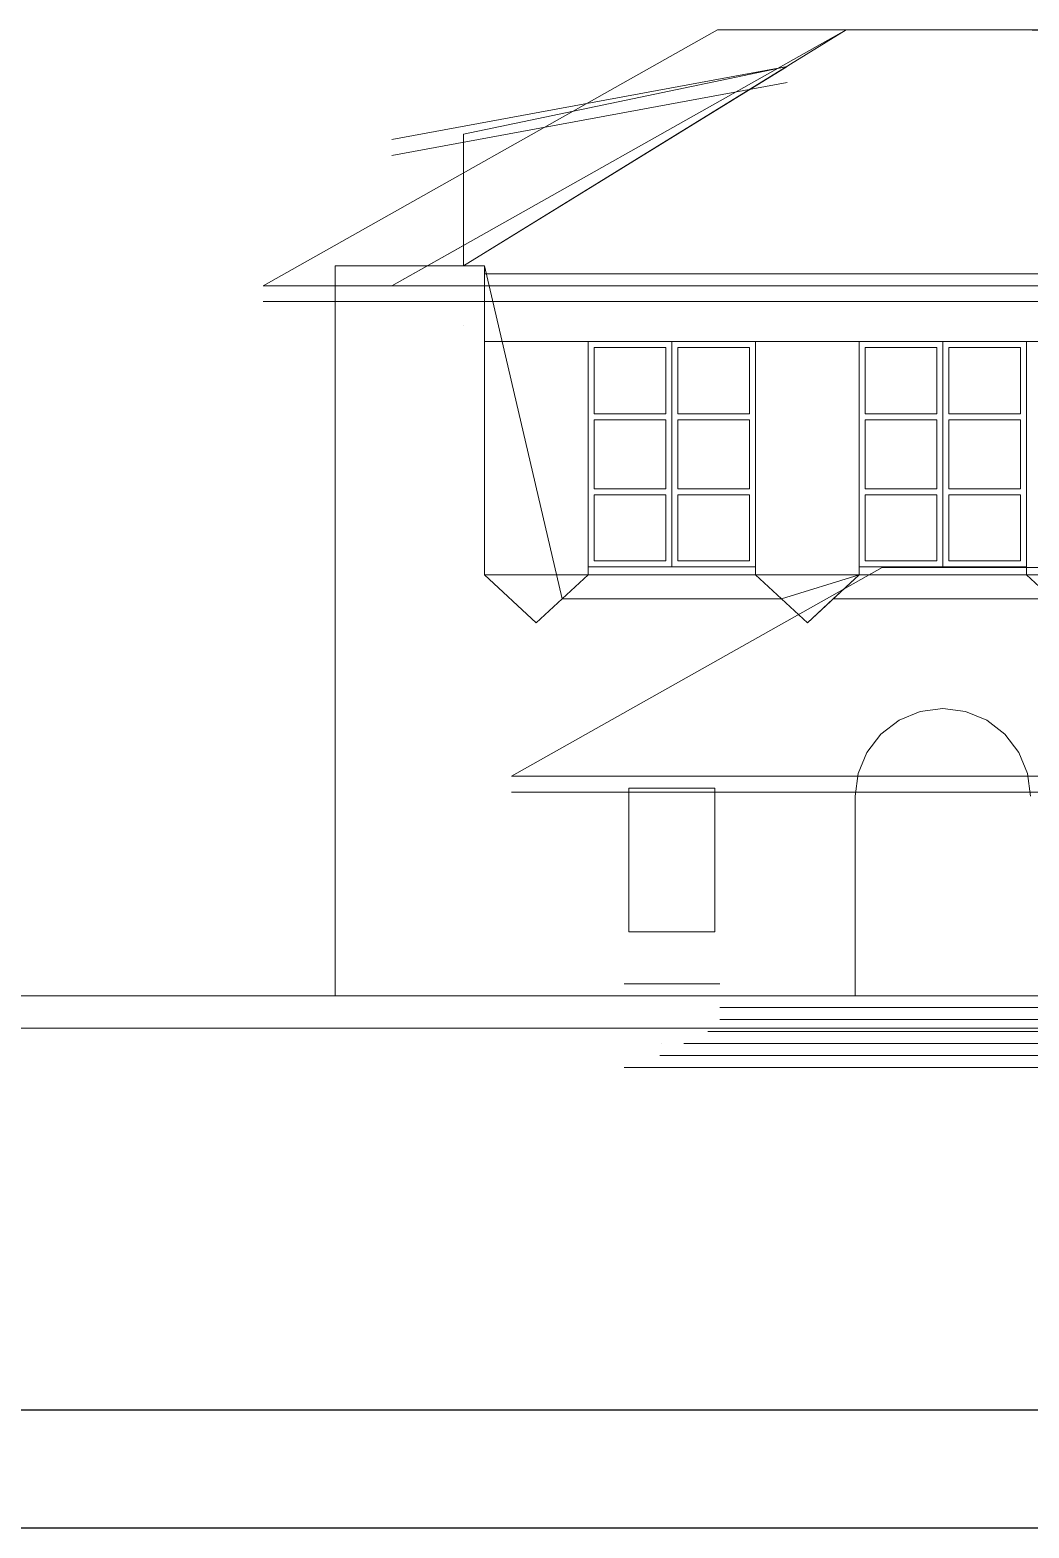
# Model space of a CAD drawing. Header units: millimetres. Extents: x -113526 to 211532, y -79714 to 28306.
# Drawn here: x 67118 to 69287, y -17174 to -13925 of the extents above; entities that cross this region are included whole.
import ezdxf

# ---------------------------------------------------------------- set-up
doc = ezdxf.new("R2010")
doc.units = ezdxf.units.MM
doc.layers.add('填充图样', color=38, linetype='Continuous')

msp = doc.modelspace()

# ---------------------------------------------------------------- linework, layer by layer
at = {"color": 250}
msp.add_line((87797.4, -16917.6), (64799, -16917.6), dxfattribs=at)
at = {"color": 4}
msp.add_line((88053.4, -17173.6), (64160, -17173.6), dxfattribs=at)
at = {"layer": '填充图样', "lineweight": 5, "extrusion": (2e-16, 1, -2e-16)}
for p, q in [((68059.5, -14436.3, 5599), (68889.9, -13924.9, 5599)), ((70730.1, -13924.9, 913.2), (68645.5, -13924.9, 913.2)), ((68645.5, -13924.9, 1334.8), (68645.5, -13924.9, 913.2)), ((68924.5, -13924.9, 1334.8), (68645.5, -13924.9, 1334.8)), ((68924.5, -13924.9, 10632.9), (68924.5, -13924.9, 1334.8)), ((70451.1, -13924.9, 10632.9), (68924.5, -13924.9, 10632.9)), ((68761.5, -14004, 7588.4), (67903.9, -14162.3, 7588.4)), ((68761.5, -14004, 5573), (67903.9, -14162.3, 5573)), ((67903.9, -14196.9, 7588.4), (67903.9, -14196.9, 5573)), ((68059.5, -14392, 5754.7), (67903.9, -14479.5, 5754.7)), ((68059.5, -14392, 7406.7), (67903.9, -14479.5, 7406.7)), ((67624.9, -14514.1, -107.5), (68610.9, -14514.1, 878.6)), ((71750.7, -14514.1, -107.5), (67624.9, -14514.1, -107.5)), ((67624.9, -14514.1, 2355.5), (68610.9, -14514.1, 1369.4)), ((67624.9, -14514.1, 2355.5), (67624.9, -14514.1, -107.5)), ((67903.9, -14514.1, 2355.5), (67624.9, -14514.1, 2355.5)), ((69385.1, -14514.1, 11653.6), (67903.9, -14514.1, 11653.6)), ((67903.9, -14514.1, 2355.5), (68889.9, -14514.1, 1369.4)), ((67903.9, -14514.1, 11653.6), (67903.9, -14514.1, 7406.7)), ((67903.9, -14514.1, 5754.7), (67903.9, -14514.1, 2355.5)), ((68059.5, -14566, 7562.4), (68059.5, -14566, 5599)), ((68329.8, -15106.6, 48.2), (71045.8, -15106.6, 48.2)), ((71212.3, -15578, 12302.3), (68163.3, -15578, 12302.3)), ((68163.3, -15578, 12302.3), (68163.3, -15578, 11497.9)), ((68418.5, -15880.7, 143.4), (68418.5, -15880.7, 48.2)), ((68604.5, -15880.7, 143.4), (68604.5, -15880.7, 48.2)), ((73609.3, -16019.1, 247.2), (65041, -16019.1, 247.2)), ((73609.3, -16019.1, 818), (65041, -16019.1, 818)), ((67244.3, -16019.1, 281.8), (66707.5, -16019.1, 281.8)), ((66707.5, -16019.1, 212.6), (67244.3, -16019.1, 212.6)), ((66707.5, -16019.1, 783.4), (67244.3, -16019.1, 783.4)), ((67209.7, -16019.1, 852.6), (66707.5, -16019.1, 852.6)), ((71397.1, -16019.1, 15220.4), (67198.9, -16019.1, 15220.4)), ((67209.7, -16019.1, 2199.8), (67209.7, -16019.1, 852.6)), ((68059.5, -16019.1, 2199.8), (67209.7, -16019.1, 2199.8)), ((67230.9, -16019.1, 16076.7), (70359.2, -16019.1, 16076.7)), ((67230.9, -16019.1, 16102.7), (70359.2, -16019.1, 16102.7)), ((67244.3, -16019.1, 212.6), (67244.3, -16019.1, 281.8)), ((67244.3, -16019.1, 805.1), (67746, -16019.1, 805.1)), ((67244.3, -16019.1, 783.4), (67244.3, -16019.1, 805.1)), ((67746, -16019.1, 212.6), (67780.6, -16019.1, 212.6)), ((67746, -16019.1, 281.8), (67746, -16019.1, 212.6)), ((67780.6, -16019.1, 281.8), (67746, -16019.1, 281.8)), ((67746, -16019.1, 783.4), (67780.6, -16019.1, 783.4)), ((67746, -16019.1, 805.1), (67746, -16019.1, 783.4)), ((68418.5, -16019.1, 48.2), (67780.6, -16019.1, 48.2)), ((67780.6, -16019.1, 212.6), (67780.6, -16019.1, 48.2)), ((67780.6, -16019.1, 342.3), (67780.6, -16019.1, 281.8)), ((67780.6, -16019.1, 783.4), (67780.6, -16019.1, 722.9)), ((67780.6, -16019.1, 722.9), (67875.7, -16019.1, 722.9)), ((67875.7, -16019.1, 342.3), (67780.6, -16019.1, 342.3)), ((68418.5, -16019.1, 143.4), (67875.7, -16019.1, 143.4)), ((67875.7, -16019.1, 921.8), (71499.8, -16019.1, 921.8)), ((67875.7, -16019.1, 342.3), (67875.7, -16019.1, 143.4)), ((67875.7, -16019.1, 921.8), (67875.7, -16019.1, 722.9)), ((69369.9, -16019.1, 11497.9), (68059.5, -16019.1, 11497.9)), ((71316, -16019.1, 11497.9), (68059.5, -16019.1, 11497.9)), ((68059.5, -16019.1, 11497.9), (68059.5, -16019.1, 2199.8)), ((68059.5, -16019.1, 11497.9), (68059.5, -16019.1, 2199.8)), ((69385.1, -16019.1, 12146.6), (68319, -16019.1, 12146.6)), ((68319, -16019.1, 12146.6), (68319, -16019.1, 11497.9)), ((68909.4, -16019.1, 143.4), (68604.5, -16019.1, 143.4)), ((68909.4, -16019.1, 48.2), (68615.3, -16019.1, 48.2)), ((68615.3, -16045.1, -133.4), (70760.3, -16045.1, -133.4)), ((68909.4, -16019.1, 143.4), (68909.4, -16019.1, 48.2)), ((68615.3, -16071, -185.3), (70760.3, -16071, -185.3)), ((68615.3, -16097, -237.2), (70760.3, -16097, -237.2)), ((68615.3, -16097, 48.2), (68615.3, -16097, -263.1)), ((68489.3, -16122.9, -404.6), (68489.3, -16122.9, -1306.9)), ((68589.3, -16122.9, -289.1), (70786.3, -16122.9, -289.1)), ((68589.3, -16122.9, -289.1), (68589.3, -16122.9, -263.1)), ((68615.3, -16174.8, -263.1), (68407.7, -16174.8, -263.1)), ((68407.7, -16174.8, -263.1), (68407.7, -16174.8, 48.2)), ((68485.5, -16174.8, -392.9), (70890.1, -16174.8, -392.9)), ((68485.5, -16174.8, -392.9), (68485.5, -16174.8, -263.1)), ((68537.4, -16148.9, -341), (70838.2, -16148.9, -341)), ((68537.4, -16148.9, -341), (68537.4, -16148.9, -263.1))]:
    msp.add_line(p, q, dxfattribs=at)
at = {"layer": '填充图样', "lineweight": 5, "extrusion": (4e-16, -2e-16, -1)}
for p, q in [((68761.5, -14004, 7562.4), (67903.9, -14162.3, 7562.4)), ((68761.5, -14004, 5599), (67903.9, -14162.3, 5599))]:
    msp.add_line(p, q, dxfattribs=at)
at = {"layer": '填充图样', "lineweight": 5, "extrusion": (2e-16, -2e-16, -1)}
for p, q in [((68511.5, -14600.6, 46.1), (68329.8, -14600.6, 46.1)), ((68329.8, -14600.6, 46.1), (68329.8, -15106.6, 46.1)), ((68498.5, -14613.6, 46.1), (68342.8, -14613.6, 46.1)), ((68342.8, -14613.6, 46.1), (68342.8, -14757, 46.1)), ((68498.5, -14757, 46.1), (68498.5, -14613.6, 46.1)), ((68511.5, -15089.3, 46.1), (68511.5, -14600.6, 46.1)), ((68693.1, -14600.6, 46.1), (68511.5, -14600.6, 46.1)), ((68524.5, -14757, 46.1), (68524.5, -14613.6, 46.1)), ((68524.5, -14613.6, 46.1), (68680.1, -14613.6, 46.1)), ((68680.1, -14613.6, 46.1), (68680.1, -14757, 46.1)), ((68693.1, -15106.6, 46.1), (68693.1, -14600.6, 46.1)), ((68918, -14600.6, 46.1), (68918, -15106.6, 46.1)), ((69099.6, -14600.6, 46.1), (68918, -14600.6, 46.1)), ((68931, -14613.6, 46.1), (68931, -14757, 46.1)), ((69086.7, -14613.6, 46.1), (68931, -14613.6, 46.1)), ((69086.7, -14757, 46.1), (69086.7, -14613.6, 46.1)), ((69099.6, -15089.3, 46.1), (69099.6, -14600.6, 46.1)), ((69281.3, -14600.6, 46.1), (69099.6, -14600.6, 46.1)), ((69112.6, -14757, 46.1), (69112.6, -14613.6, 46.1)), ((69112.6, -14613.6, 46.1), (69268.3, -14613.6, 46.1)), ((69268.3, -14613.6, 46.1), (69268.3, -14757, 46.1)), ((69281.3, -15106.6, 46.1), (69281.3, -14600.6, 46.1)), ((68342.8, -14757, 46.1), (68498.5, -14757, 46.1)), ((68342.8, -14770, 46.1), (68498.5, -14770, 46.1)), ((68342.8, -14770, 46.1), (68342.8, -14919.9, 46.1)), ((68498.5, -14919.9, 46.1), (68498.5, -14770, 46.1)), ((68680.1, -14757, 46.1), (68524.5, -14757, 46.1)), ((68680.1, -14770, 46.1), (68524.5, -14770, 46.1)), ((68524.5, -14919.9, 46.1), (68524.5, -14770, 46.1)), ((68680.1, -14770, 46.1), (68680.1, -14919.9, 46.1)), ((68931, -14757, 46.1), (69086.7, -14757, 46.1)), ((68931, -14770, 46.1), (68931, -14919.9, 46.1)), ((68931, -14770, 46.1), (69086.7, -14770, 46.1)), ((69086.7, -14919.9, 46.1), (69086.7, -14770, 46.1)), ((69268.3, -14757, 46.1), (69112.6, -14757, 46.1)), ((69268.3, -14770, 46.1), (69112.6, -14770, 46.1)), ((69112.6, -14919.9, 46.1), (69112.6, -14770, 46.1)), ((69268.3, -14770, 46.1), (69268.3, -14919.9, 46.1)), ((68342.8, -14919.9, 46.1), (68498.5, -14919.9, 46.1)), ((68342.8, -14932.9, 46.1), (68498.5, -14932.9, 46.1)), ((68342.8, -14932.9, 46.1), (68342.8, -15076.3, 46.1)), ((68498.5, -15076.3, 46.1), (68498.5, -14932.9, 46.1)), ((68680.1, -14919.9, 46.1), (68524.5, -14919.9, 46.1)), ((68680.1, -14932.9, 46.1), (68524.5, -14932.9, 46.1)), ((68524.5, -15076.3, 46.1), (68524.5, -14932.9, 46.1)), ((68680.1, -14932.9, 46.1), (68680.1, -15076.3, 46.1)), ((68931, -14919.9, 46.1), (69086.7, -14919.9, 46.1)), ((68931, -14932.9, 46.1), (69086.7, -14932.9, 46.1)), ((68931, -14932.9, 46.1), (68931, -15076.3, 46.1)), ((69086.7, -15076.3, 46.1), (69086.7, -14932.9, 46.1)), ((69268.3, -14919.9, 46.1), (69112.6, -14919.9, 46.1)), ((69268.3, -14932.9, 46.1), (69112.6, -14932.9, 46.1)), ((69112.6, -15076.3, 46.1), (69112.6, -14932.9, 46.1)), ((69268.3, -14932.9, 46.1), (69268.3, -15076.3, 46.1)), ((68329.8, -15089.3, 46.1), (68511.5, -15089.3, 46.1)), ((68342.8, -15076.3, 46.1), (68498.5, -15076.3, 46.1)), ((68511.5, -15089.3, 46.1), (68693.1, -15089.3, 46.1)), ((68680.1, -15076.3, 46.1), (68524.5, -15076.3, 46.1)), ((68918, -15089.3, 46.1), (69099.6, -15089.3, 46.1)), ((68931, -15076.3, 46.1), (69086.7, -15076.3, 46.1)), ((69099.6, -15089.3, 46.1), (69281.3, -15089.3, 46.1)), ((69268.3, -15076.3, 46.1), (69112.6, -15076.3, 46.1)), ((68329.8, -15106.6, 46.1), (68693.1, -15106.6, 46.1)), ((68918, -15106.6, 46.1), (69281.3, -15106.6, 46.1))]:
    msp.add_line(p, q, dxfattribs=at)
at = {"layer": '填充图样', "lineweight": 5, "extrusion": (-1, -7e-15, 0)}
for p, q in [((68604.5, -15569.4, 143.4), (68604.5, -15569.4, 48.2)), ((68604.5, -15880.7, 143.4), (68604.5, -15880.7, 48.2))]:
    msp.add_line(p, q, dxfattribs=at)
at = {"layer": '填充图样', "lineweight": 5, "extrusion": (1, -4e-16, 2e-16)}
for p, q in [((68615.3, -16045.1, -133.4), (68615.3, -16045.1, -185.3)), ((68615.3, -16071, -185.3), (68615.3, -16071, -237.2))]:
    msp.add_line(p, q, dxfattribs=at)
at = {"layer": '填充图样', "lineweight": 5}
msp.add_line((65041, -16089.8, 7696.5), (74392.8, -16089.8, 7696.5), dxfattribs=at)
for points in [[(70764.6, -13924.9, 878.6), (71750.7, -14479.5, -107.5), (67624.9, -14479.5, -107.5), (68610.9, -13924.9, 878.6)], [(68610.9, -13924.9, 1369.4), (67624.9, -14479.5, 2355.5), (67903.9, -14479.5, 2355.5), (68889.9, -13924.9, 1369.4)], [(67624.9, -14479.5, -107.5), (68610.9, -13924.9, 878.6), (68610.9, -13924.9, 1369.4), (67624.9, -14479.5, 2355.5)], [(67903.9, -14479.5, 11653.6), (68889.9, -13924.9, 10667.5), (69696.4, -13926, 10632.9), (69385.1, -14479.5, 11653.6)], [(67903.9, -14162.3, 7588.4), (68761.5, -14004, 7588.4), (68761.5, -14004, 5573), (67903.9, -14162.3, 5573)], [(68761.5, -14004, 7562.4), (68059.5, -14150.9, 7562.4), (68059.5, -14436.3, 7562.4)], [(67903.9, -14196.9, 7588.4), (68761.5, -14038.6, 7588.4), (68761.5, -14038.6, 5573), (67903.9, -14196.9, 5573)], [(68105, -15106.6, 48.2), (68105, -15106.6, 11.5), (68105, -14453.6, 11.5), (68105, -14436.3, 48.2)], [(71270.6, -14600.6, 11.5), (71270.6, -14453.6, 11.5), (68105, -14453.6, 11.5), (68105, -14600.6, 11.5)], [(68329.8, -14600.6, 11.5), (68105, -14600.6, 11.5), (68105, -15106.6, 11.5), (68329.8, -15106.6, 11.5)], [(68329.8, -14600.6, 46.1), (68329.8, -14600.6, 11.5), (68693.1, -14600.6, 11.5), (68693.1, -14600.6, 46.1)], [(68329.8, -15106.6, 46.1), (68329.8, -15106.6, 11.5), (68329.8, -14600.6, 11.5), (68329.8, -14600.6, 46.1)], [(68693.1, -15106.6, 46.1), (68693.1, -15106.6, 11.5), (68693.1, -14600.6, 11.5), (68693.1, -14600.6, 46.1)], [(68918, -14600.6, 11.5), (68693.1, -14600.6, 11.5), (68693.1, -15106.6, 11.5), (68918, -15106.6, 11.5)], [(68918, -15106.6, 46.1), (68918, -15106.6, 11.5), (68918, -14600.6, 11.5), (68918, -14600.6, 46.1)], [(68918, -14600.6, 46.1), (68918, -14600.6, 11.5), (69281.3, -14600.6, 11.5), (69281.3, -14600.6, 46.1)], [(69281.3, -15106.6, 46.1), (69281.3, -15106.6, 11.5), (69281.3, -14600.6, 11.5), (69281.3, -14600.6, 46.1)], [(69506.2, -14600.6, 11.5), (69281.3, -14600.6, 11.5), (69281.3, -15106.6, 11.5), (69506.2, -15106.6, 11.5)], [(69281.3, -14600.6, 11.5), (69506.2, -14600.6, 11.5), (69506.2, -15106.6, 11.5), (69281.3, -15106.6, 11.5)], [(68163.3, -15543.4, 11497.9), (68967.7, -15090.9, 11497.9), (68163.3, -15543.4, 12302.3)], [(68105, -15106.6, 48.2), (68105, -15106.6, 11.5), (68217.4, -15210.4, 11.5), (68217.4, -15210.4, 48.2)], [(68329.8, -15106.6, 11.5), (68105, -15106.6, 11.5), (68217.4, -15210.4, 11.5)], [(68749.3, -15158.5, 11.5), (68693.1, -15106.6, 11.5), (68329.8, -15106.6, 11.5), (68273.6, -15158.5, 11.5)], [(68329.8, -15106.6, 46.1), (68329.8, -15106.6, 11.5), (68693.1, -15106.6, 11.5), (68693.1, -15106.6, 46.1)], [(68918, -15106.6, 11.5), (68693.1, -15106.6, 11.5), (68805.6, -15210.4, 11.5)], [(69337.5, -15158.5, 11.5), (69281.3, -15106.6, 11.5), (68918, -15106.6, 11.5), (68861.8, -15158.5, 11.5)], [(68918, -15106.6, 46.1), (68918, -15106.6, 11.5), (69281.3, -15106.6, 11.5), (69281.3, -15106.6, 46.1)], [(69506.2, -15106.6, 11.5), (69281.3, -15106.6, 11.5), (69393.7, -15210.4, 11.5)], [(69281.3, -15106.6, 11.5), (69506.2, -15106.6, 11.5), (69393.7, -15210.4, 11.5)], [(69281.3, -15106.6, 11.5), (69506.2, -15106.6, 11.5), (69393.7, -15210.4, 11.5)], [(68217.4, -15210.4, 11.5), (68217.4, -15210.4, 48.2), (68273.6, -15158.5, 48.2), (68273.6, -15158.5, 11.5)], [(68273.6, -15158.5, 48.2), (68273.6, -15158.5, 11.5), (68749.3, -15158.5, 11.5), (68749.3, -15158.5, 48.2)], [(68805.6, -15210.4, 11.5), (68805.6, -15210.4, 48.2), (68749.3, -15158.5, 48.2), (68749.3, -15158.5, 11.5)], [(68805.6, -15210.4, 11.5), (68805.6, -15210.4, 48.2), (68861.8, -15158.5, 48.2), (68861.8, -15158.5, 11.5)], [(68861.8, -15158.5, 48.2), (68861.8, -15158.5, 11.5), (69337.5, -15158.5, 11.5), (69337.5, -15158.5, 48.2)], [(69099.6, -15396.4, 143.4), (69050.4, -15402.9, 143.4), (69050.4, -15402.9, 48.2), (69099.6, -15396.4, 48.2)], [(69148.9, -15402.9, 143.4), (69099.6, -15396.4, 143.4), (69099.6, -15396.4, 48.2), (69148.9, -15402.9, 48.2)], [(69004.5, -15421.9, 143.4), (68965.1, -15452.1, 143.4), (68965.1, -15452.1, 48.2), (69004.5, -15421.9, 48.2)], [(69050.4, -15402.9, 143.4), (69004.5, -15421.9, 143.4), (69004.5, -15421.9, 48.2), (69050.4, -15402.9, 48.2)], [(69194.8, -15421.9, 143.4), (69148.9, -15402.9, 143.4), (69148.9, -15402.9, 48.2), (69194.8, -15421.9, 48.2)], [(69234.2, -15452.1, 143.4), (69194.8, -15421.9, 143.4), (69194.8, -15421.9, 48.2), (69234.2, -15452.1, 48.2)], [(68965.1, -15452.1, 143.4), (68934.8, -15491.5, 143.4), (68934.8, -15491.5, 48.2), (68965.1, -15452.1, 48.2)], [(69264.4, -15491.5, 143.4), (69234.2, -15452.1, 143.4), (69234.2, -15452.1, 48.2), (69264.4, -15491.5, 48.2)], [(68934.8, -15491.5, 143.4), (68915.8, -15537.4, 143.4), (68915.8, -15537.4, 48.2), (68934.8, -15491.5, 48.2)], [(69283.4, -15537.4, 143.4), (69264.4, -15491.5, 143.4), (69264.4, -15491.5, 48.2), (69283.4, -15537.4, 48.2)], [(68915.8, -15537.4, 143.4), (68909.4, -15586.7, 143.4), (68909.4, -15586.7, 48.2), (68915.8, -15537.4, 48.2)], [(69289.9, -15586.7, 143.4), (69283.4, -15537.4, 143.4), (69283.4, -15537.4, 48.2), (69289.9, -15586.7, 48.2)], [(68407.7, -15993.2, 48.2), (68615.3, -15993.2, 48.2), (68615.3, -15993.2, -263.1), (68407.7, -15993.2, -263.1)]]:
    msp.add_3dface(points, dxfattribs=at)
for points, invisible_edges in [([(68889.9, -13924.9, 7562.4), (67903.9, -14479.5, 7562.4), (67903.9, -14479.5, 11653.6), (68889.9, -13924.9, 10667.5)], 1), ([(68889.9, -13924.9, 5599), (67903.9, -14479.5, 5599), (67903.9, -14479.5, 2355.5), (68889.9, -13924.9, 1369.4)], 1), ([(68645.5, -13924.9, 913.2), (68610.9, -13924.9, 878.6), (70764.6, -13924.9, 878.6), (70730.1, -13924.9, 913.2)], 5), ([(68610.9, -13924.9, 878.6), (68645.5, -13924.9, 913.2), (68645.5, -13924.9, 1334.8), (68610.9, -13924.9, 1369.4)], 5), ([(68924.5, -13924.9, 1334.8), (68889.9, -13924.9, 1369.4), (68610.9, -13924.9, 1369.4), (68645.5, -13924.9, 1334.8)], 5), ([(68889.9, -13924.9, 7562.4), (68761.5, -14004, 7588.4), (68761.5, -14004, 5573), (68889.9, -13924.9, 5573)], 5), ([(68889.9, -13924.9, 1369.4), (68924.5, -13924.9, 1334.8), (68924.5, -13924.9, 10632.9), (68889.9, -13924.9, 10667.5)], 5), ([(70451.1, -13924.9, 10632.9), (70485.7, -13924.9, 10667.5), (68889.9, -13924.9, 10667.5), (68924.5, -13924.9, 10632.9)], 5), ([(68059.5, -14392, 5599), (67903.9, -14479.5, 5599), (67903.9, -14479.5, 5754.7), (68059.5, -14392, 5754.7)], 1), ([(68059.5, -14392, 7562.4), (67903.9, -14479.5, 7562.4), (67903.9, -14479.5, 7406.7), (68059.5, -14392, 7406.7)], 1), ([(67780.6, -16019.1, 48.2), (68273.6, -15158.5, 48.2), (68105, -14436.3, 48.2), (67780.6, -14436.3, 48.2)], 1), ([(68163.3, -15543.4, 12302.3), (68967.7, -15090.9, 11497.9), (69385.1, -15090.9, 11497.9), (69385.1, -15543.4, 12302.3)], 4), ([(68918, -15106.6, 48.2), (68909.4, -15586.7, 48.2), (68604.5, -15569.4, 48.2), (68749.3, -15158.5, 48.2)], 7), ([(68749.3, -15158.5, 48.2), (68604.5, -15569.4, 48.2), (68418.5, -15569.4, 48.2), (68273.6, -15158.5, 48.2)], 5), ([(67780.6, -16019.1, 48.2), (68418.5, -15880.7, 48.2), (68418.5, -15569.4, 48.2), (68217.4, -15210.4, 48.2)], 13), ([(68909.4, -16019.1, 48.2), (68604.5, -15880.7, 48.2), (68604.5, -15569.4, 48.2), (68909.4, -15586.7, 48.2)], 5), ([(68909.4, -16019.1, 48.2), (68604.5, -15880.7, 48.2), (68418.5, -15880.7, 48.2), (67780.6, -16019.1, 48.2)], 5), ([(68615.3, -16019.1, 143.4), (70760.3, -16019.1, 143.4), (70760.3, -16019.1, -133.4), (68615.3, -16019.1, -133.4)], 1), ([(68589.3, -16097, -289.1), (68615.3, -16097, -263.1), (70760.3, -16097, -263.1), (70786.3, -16097, -289.1)], 7), ([(68615.3, -16097, -263.1), (68589.3, -16097, -263.1), (68589.3, -16097, -289.1)], 12), ([(70760.3, -16097, -237.2), (70760.3, -16097, -263.1), (68615.3, -16097, -263.1), (68615.3, -16097, -237.2)], 2), ([(70838.2, -16122.9, -341), (70786.3, -16122.9, -289.1), (68589.3, -16122.9, -289.1), (68537.4, -16122.9, -341)], 5), ([(68589.3, -16122.9, -289.1), (68537.4, -16122.9, -341), (68537.4, -16122.9, -263.1), (68589.3, -16122.9, -263.1)], 1), ([(68485.5, -16148.9, -392.9), (68537.4, -16148.9, -341), (70838.2, -16148.9, -341), (70890.1, -16148.9, -392.9)], 5), ([(68537.4, -16148.9, -263.1), (68485.5, -16148.9, -263.1), (68485.5, -16148.9, -392.9), (68537.4, -16148.9, -341)], 4)]:
    msp.add_3dface(points, dxfattribs=dict(at, invisible_edges=invisible_edges))

doc.saveas('drawing.dxf')
